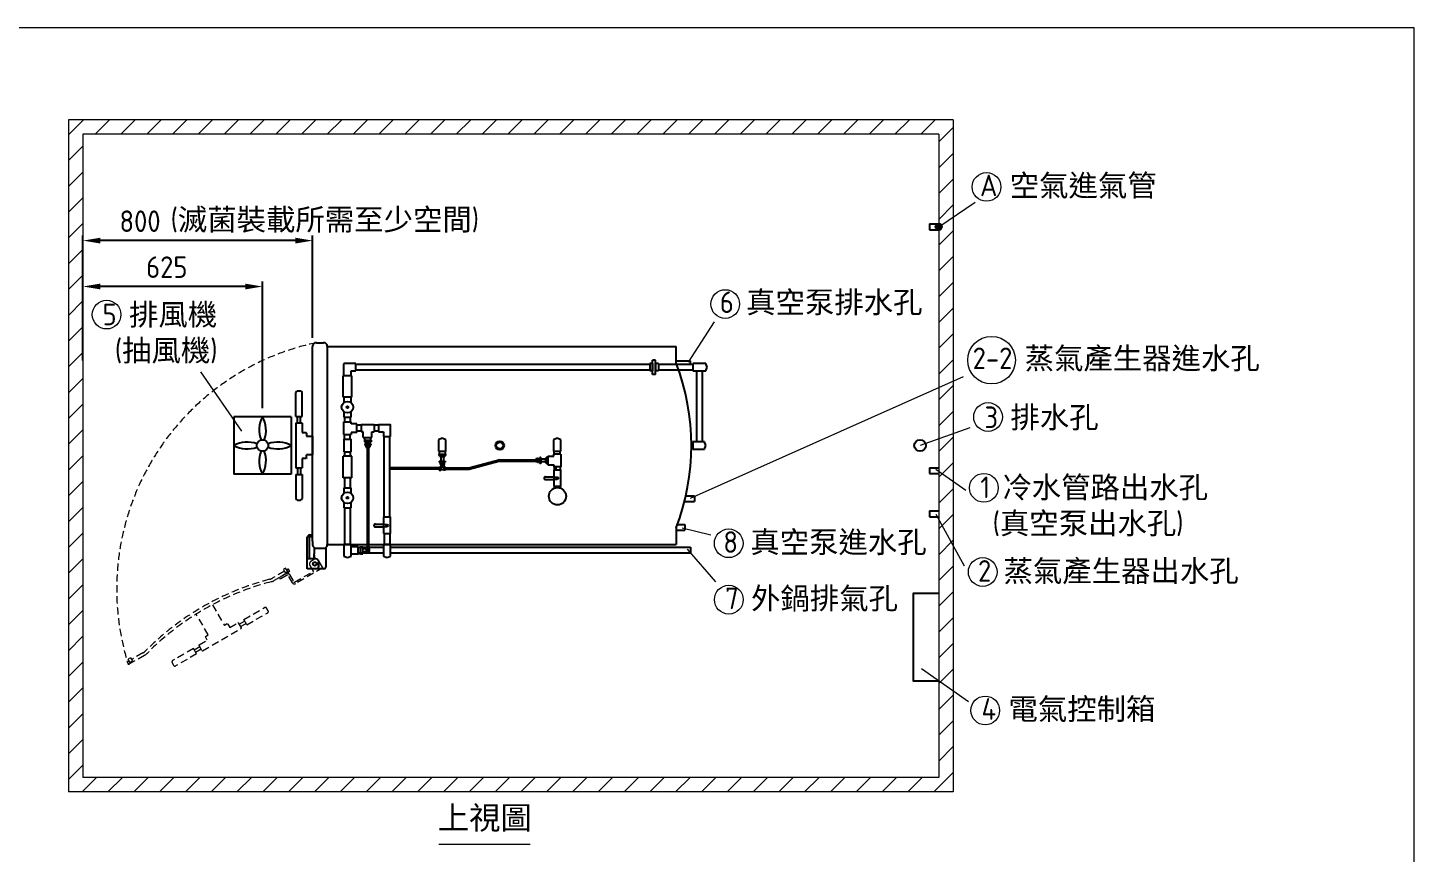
# Model space of a CAD drawing. Header units: millimetres. Extents: x -232689 to -212004, y -12246 to -4006.
# Drawn here: x -216830 to -212004, y -6880 to -4006 of the extents above; entities that cross this region are included whole.
import ezdxf

# ---------------------------------------------------------------- set-up
doc = ezdxf.new("R2010")
doc.units = ezdxf.units.MM
doc.linetypes.add('HIDDEN', pattern=[9.525, 6.35, -3.175])
doc.layers.get('0').update_dxf_attribs({"lineweight": 25})
for name, color, linetype, lineweight in [('D', 3, 'Continuous', 13), ('F', 7, 'Continuous', 15), ('H', 2, 'HIDDEN', 15), ('S', 4, 'Continuous', 15)]:
    doc.layers.add(name, color=color, linetype=linetype, lineweight=lineweight)
doc.styles.get("Standard").update_dxf_attribs({"font": 'KAIU.TTF'})
doc.styles.add('STU25', font='isocp2.shx')
doc.dimstyles.new('STU25', dxfattribs={"dimscale": 30, "dimtxt": 2.5, "dimasz": 2, "dimexe": 0.6, "dimexo": 1, "dimgap": 1, "dimtad": 1, "dimdsep": 46, "dimtxsty": 'STU25', "dimcen": 2, "dimazin": 2, "dimtfac": 1, "dimtmove": 0, "dimatfit": 3, "dimfxl": 0, "dimtolj": 1, "dimtzin": 0, "dimarcsym": 0})

# ---------------------------------------------------------------- blocks, each defined once
blk = doc.blocks.new('*D6')
at = {"layer": 'D', "color": 0, "lineweight": -2}
for p, q in [((-216637.2, -5135), (-216637.2, -4889)), ((-216072.2, -4907), (-216577.2, -4907)), ((-216012.2, -5330.5), (-216012.2, -4889))]:
    blk.add_line(p, q, dxfattribs=at)
at = {"layer": 'D', "color": 0}
for points in [[(-216577.2, -4897), (-216577.2, -4917), (-216637.2, -4907)], [(-216072.2, -4917), (-216072.2, -4897), (-216012.2, -4907)]]:
    blk.add_solid(points, dxfattribs=at)
at = {"layer": 'Defpoints', "color": 0}
for p in [(-216637.2, -4907), (-216637.2, -5165), (-216012.2, -5360.5)]:
    blk.add_point(p, dxfattribs=at)
at = {"layer": 'D', "color": 0, "insert": (-216345.6, -4839.5), "char_height": 75, "attachment_point": 5, "style": 'STU25'}
blk.add_mtext('\\A1;625', dxfattribs=at)
blk = doc.blocks.new('*D15')
at = {"layer": 'D', "color": 0, "lineweight": -2}
for p, q in [((-216637.2, -5165), (-216637.2, -4729.1)), ((-215897.9, -4747.1), (-216577.2, -4747.1)), ((-215837.9, -5085.5), (-215837.9, -4729.1))]:
    blk.add_line(p, q, dxfattribs=at)
at = {"layer": 'D', "color": 0}
for points in [[(-216577.2, -4737.1), (-216577.2, -4757.1), (-216637.2, -4747.1)], [(-215897.9, -4757.1), (-215897.9, -4737.1), (-215837.9, -4747.1)]]:
    blk.add_solid(points, dxfattribs=at)
at = {"layer": 'Defpoints', "color": 0}
for p in [(-216637.2, -4747.1), (-215837.9, -5115.5), (-216637.2, -5195)]:
    blk.add_point(p, dxfattribs=at)
at = {"layer": 'D', "color": 0, "insert": (-216438.7, -4679.6), "char_height": 75, "attachment_point": 5, "style": 'STU25'}
blk.add_mtext('\\A1;{\\Fisocp2.shx;800}', dxfattribs=at)

msp = doc.modelspace()

# ---------------------------------------------------------------- hatches: boundary and pattern name
msp.add_hatch(color=256).paths.add_polyline_path([(-213648.103, -4699.23, 1), (-213669.625, -4699.23, 1)])
at = {"layer": 'H', "ltscale": 5}
h = msp.add_hatch(dxfattribs=at)
h.set_pattern_fill('ANSI31', color=256, scale=20, style=0)
h.set_pattern_definition([(45, (14007.17, 102.935), (-44.90128, 44.90128), [])])
h.paths.add_polyline_path([(-213608.864, -6666.498), (-216687.188, -6666.498), (-216687.188, -4326.498), (-213608.864, -4326.498)])
h.paths.add_polyline_path([(-213658.864, -4376.498), (-213658.864, -6616.498), (-216637.188, -6616.498), (-216637.188, -4376.498)], flags=16)

# ---------------------------------------------------------------- linework, layer by layer
for p, q in [((-213691.239, -4689.23), (-213658.864, -4689.23)), ((-213691.239, -4689.23), (-213691.239, -4709.23)), ((-213691.239, -4709.23), (-213658.864, -4709.23)), ((-215824.934, -5102.498), (-215799.934, -5102.498)), ((-215837.934, -5127.998), (-215837.934, -5115.498)), ((-215837.934, -5792.998), (-215837.934, -5127.998)), ((-215786.934, -5115.498), (-215786.934, -5805.498)), ((-215786.934, -5115.498), (-214572.704, -5115.498)), ((-215786.934, -5115.498), (-215786.934, -5805.498)), ((-214654.658, -5212.998), (-214654.658, -5162.998)), ((-214644.658, -5162.998), (-214654.658, -5162.998)), ((-214644.658, -5212.998), (-214644.658, -5162.998)), ((-214572.704, -5174.208), (-214572.704, -5115.498)), ((-215729.438, -5217.564), (-215729.438, -5177.498)), ((-215687.323, -5175.498), (-215727.438, -5175.498)), ((-215704.438, -5217.564), (-215704.438, -5200.498)), ((-215704.438, -5200.498), (-215687.323, -5200.498)), ((-215687.323, -5177.998), (-215687.323, -5175.498)), ((-215687.323, -5200.498), (-215687.323, -5175.498)), ((-214664.658, -5177.998), (-215687.323, -5177.998)), ((-214664.658, -5197.998), (-215687.323, -5197.998)), ((-214654.658, -5175.498), (-214664.658, -5175.498)), ((-214664.658, -5175.498), (-214664.658, -5200.498)), ((-214654.658, -5200.498), (-214664.658, -5200.498)), ((-214654.658, -5175.498), (-214654.658, -5200.498)), ((-214644.658, -5175.498), (-214644.658, -5200.498)), ((-214634.658, -5175.498), (-214644.658, -5175.498)), ((-214634.658, -5200.498), (-214644.658, -5200.498)), ((-214634.658, -5175.498), (-214634.658, -5200.498)), ((-214515.133, -5177.998), (-214634.658, -5177.998)), ((-214515.133, -5197.998), (-214634.658, -5197.998)), ((-214572.704, -5165.498), (-214522.704, -5165.498)), ((-214522.704, -5177.998), (-214522.704, -5165.498)), ((-214515.133, -5175.498), (-214515.133, -5200.498)), ((-214469.634, -5175.498), (-214515.133, -5175.498)), ((-214515.133, -5200.498), (-214469.634, -5200.498)), ((-214501.103, -5447.998), (-214501.103, -5200.498)), ((-214481.103, -5447.998), (-214481.103, -5200.498)), ((-214464.634, -5187.998), (-214469.634, -5175.498)), ((-214469.634, -5200.498), (-214464.634, -5187.998)), ((-215701.938, -5217.564), (-215731.938, -5217.564)), ((-215731.938, -5292.564), (-215731.938, -5217.564)), ((-215701.938, -5292.564), (-215701.938, -5217.564)), ((-214644.658, -5212.998), (-214654.658, -5212.998)), ((-215895.898, -5359.313), (-215895.898, -5275.587)), ((-215890.898, -5270.587), (-215879.898, -5270.587)), ((-215874.898, -5359.313), (-215874.898, -5275.587)), ((-215701.938, -5292.564), (-215731.938, -5292.564)), ((-215729.438, -5292.564), (-215729.438, -5311.462)), ((-215704.438, -5311.462), (-215704.438, -5292.564)), ((-215729.438, -5342.687), (-215729.438, -5362.074)), ((-215704.438, -5362.074), (-215704.438, -5342.687)), ((-215912.188, -5360.498), (-216112.188, -5360.498)), ((-216112.188, -5360.498), (-216112.188, -5560.498)), ((-215912.188, -5360.498), (-215912.188, -5560.498)), ((-215895.398, -5381.748), (-215896.898, -5383.248)), ((-215896.898, -5383.248), (-215896.898, -5537.748)), ((-215895.898, -5359.313), (-215874.898, -5359.313)), ((-215895.398, -5381.748), (-215875.398, -5381.748)), ((-215890.148, -5381.748), (-215890.148, -5359.313)), ((-215880.648, -5381.748), (-215880.648, -5359.313)), ((-215875.398, -5381.748), (-215873.898, -5383.248)), ((-215873.898, -5383.248), (-215873.898, -5415.498)), ((-215729.438, -5362.074), (-215704.438, -5362.074)), ((-215729.438, -5377.609), (-215704.438, -5377.609)), ((-215729.438, -5422.609), (-215729.438, -5377.609)), ((-215726.938, -5362.074), (-215726.938, -5377.609)), ((-215706.938, -5362.074), (-215706.938, -5377.609)), ((-215704.438, -5385.109), (-215704.438, -5377.609)), ((-215684.438, -5385.109), (-215704.438, -5385.109)), ((-215684.438, -5415.109), (-215684.438, -5385.109)), ((-215669.049, -5390.109), (-215684.438, -5390.109)), ((-215669.049, -5387.609), (-215624.049, -5387.609)), ((-215669.049, -5387.609), (-215669.049, -5412.609)), ((-215624.049, -5387.609), (-215624.049, -5412.609)), ((-215608.66, -5390.109), (-215624.049, -5390.109)), ((-215608.66, -5387.609), (-215568.594, -5387.609)), ((-215608.66, -5387.609), (-215608.66, -5412.609)), ((-215608.66, -5390.109), (-215608.66, -5410.109)), ((-215566.594, -5429.724), (-215566.594, -5389.609)), ((-215873.898, -5415.498), (-215860.398, -5415.498)), ((-215858.898, -5416.998), (-215860.398, -5415.498)), ((-215858.898, -5416.998), (-215858.898, -5427.998)), ((-215858.898, -5427.998), (-215837.934, -5427.998)), ((-215837.934, -5427.998), (-215837.934, -5492.998)), ((-215729.438, -5422.609), (-215704.438, -5422.609)), ((-215729.438, -5437.998), (-215729.438, -5482.998)), ((-215729.438, -5437.998), (-215704.438, -5437.998)), ((-215726.938, -5437.998), (-215726.938, -5422.609)), ((-215706.938, -5437.998), (-215706.938, -5422.609)), ((-215704.438, -5415.109), (-215704.438, -5422.609)), ((-215684.438, -5415.109), (-215704.438, -5415.109)), ((-215704.438, -5482.998), (-215704.438, -5437.998)), ((-215669.049, -5410.109), (-215684.438, -5410.109)), ((-215661.549, -5412.609), (-215669.049, -5412.609)), ((-215661.549, -5432.609), (-215661.549, -5412.609)), ((-215661.549, -5432.609), (-215631.549, -5432.609)), ((-215657.549, -5442.213), (-215657.549, -5447.213)), ((-215657.549, -5442.213), (-215634.549, -5442.213)), ((-215657.549, -5447.213), (-215634.549, -5447.213)), ((-215656.549, -5432.609), (-215636.549, -5432.609)), ((-215656.549, -5442.213), (-215656.549, -5432.609)), ((-215654.549, -5447.213), (-215654.549, -5451.134)), ((-215654.549, -5451.134), (-215637.549, -5451.134)), ((-215650.549, -5451.134), (-215650.549, -5455.056)), ((-215641.549, -5451.134), (-215641.549, -5455.056)), ((-215637.549, -5447.213), (-215637.549, -5451.134)), ((-215635.549, -5442.213), (-215635.549, -5432.609)), ((-215634.549, -5442.213), (-215634.549, -5447.213)), ((-215631.549, -5432.609), (-215631.549, -5412.609)), ((-215631.549, -5412.609), (-215624.049, -5412.609)), ((-215608.66, -5410.109), (-215624.049, -5410.109)), ((-215608.66, -5412.609), (-215591.594, -5412.609)), ((-215591.594, -5412.609), (-215591.594, -5429.724)), ((-215591.594, -5429.724), (-215566.594, -5429.724)), ((-215589.094, -5709.181), (-215589.094, -5429.724)), ((-215569.094, -5429.724), (-215566.594, -5429.724)), ((-215569.094, -5709.181), (-215569.094, -5429.724)), ((-215386.938, -5435.498), (-215399.438, -5440.498)), ((-215399.438, -5440.498), (-215399.438, -5480.498)), ((-215374.438, -5440.498), (-215386.938, -5435.498)), ((-215374.438, -5480.498), (-215374.438, -5440.498)), ((-214986.938, -5435.498), (-214999.438, -5440.498)), ((-214999.438, -5440.498), (-214999.438, -5480.498)), ((-214974.438, -5440.498), (-214986.938, -5435.498)), ((-214974.438, -5480.498), (-214974.438, -5440.498)), ((-214514.558, -5447.998), (-214514.558, -5472.998)), ((-214474.558, -5447.998), (-214514.558, -5447.998)), ((-214514.558, -5470.498), (-214514.558, -5450.498)), ((-214469.558, -5460.498), (-214474.558, -5447.998)), ((-215837.934, -5492.998), (-215858.898, -5492.998)), ((-215858.898, -5503.998), (-215858.898, -5492.998)), ((-215731.938, -5572.998), (-215731.938, -5497.998)), ((-215701.938, -5497.998), (-215731.938, -5497.998)), ((-215729.438, -5482.998), (-215704.438, -5482.998)), ((-215726.938, -5482.998), (-215726.938, -5497.998)), ((-215706.938, -5482.998), (-215706.938, -5497.998)), ((-215701.938, -5572.998), (-215701.938, -5497.998)), ((-215656.162, -5455.056), (-215635.79, -5455.056)), ((-215656.162, -5455.056), (-215656.162, -5458.978)), ((-215656.162, -5458.978), (-215635.79, -5458.978)), ((-215653.162, -5462.9), (-215638.79, -5462.9)), ((-215653.162, -5462.9), (-215653.162, -5466.822)), ((-215653.162, -5466.822), (-215638.79, -5466.822)), ((-215650.549, -5458.978), (-215650.549, -5462.9)), ((-215647.976, -5466.822), (-215647.976, -5825.455)), ((-215643.976, -5466.822), (-215643.976, -5825.455)), ((-215641.549, -5458.978), (-215641.549, -5462.9)), ((-215638.79, -5462.9), (-215638.79, -5466.822)), ((-215635.79, -5455.056), (-215635.79, -5458.978)), ((-215399.438, -5480.498), (-215374.438, -5480.498)), ((-215398.438, -5490.101), (-215398.438, -5495.101)), ((-215398.438, -5490.101), (-215375.438, -5490.101)), ((-215398.438, -5495.101), (-215375.438, -5495.101)), ((-215396.938, -5490.101), (-215396.938, -5480.498)), ((-215396.938, -5480.498), (-215376.938, -5480.498)), ((-215395.438, -5495.101), (-215395.438, -5499.023)), ((-215395.438, -5499.023), (-215378.438, -5499.023)), ((-215391.438, -5499.023), (-215391.438, -5514.711)), ((-215382.438, -5499.023), (-215382.438, -5514.711)), ((-215378.438, -5495.101), (-215378.438, -5499.023)), ((-215375.938, -5490.101), (-215375.938, -5480.498)), ((-215375.438, -5490.101), (-215375.438, -5495.101)), ((-215023.938, -5501.101), (-215023.938, -5524.101)), ((-215018.938, -5501.101), (-215023.938, -5501.101)), ((-215018.938, -5497.601), (-215018.938, -5527.601)), ((-215018.938, -5497.601), (-214998.938, -5497.601)), ((-215018.938, -5501.101), (-215018.938, -5524.101)), ((-214999.438, -5480.498), (-214974.438, -5480.498)), ((-214973.938, -5490.101), (-214998.938, -5490.101)), ((-214998.938, -5497.601), (-214998.938, -5490.101)), ((-214996.938, -5480.498), (-214976.938, -5480.498)), ((-214996.938, -5490.101), (-214996.938, -5480.498)), ((-214975.938, -5490.101), (-214975.938, -5480.498)), ((-214973.938, -5490.101), (-214973.938, -5535.101)), ((-214514.558, -5472.998), (-214474.558, -5472.998)), ((-214474.558, -5472.998), (-214469.558, -5460.498)), ((-215895.398, -5539.248), (-215896.898, -5537.748)), ((-215875.398, -5539.248), (-215895.398, -5539.248)), ((-215890.148, -5539.248), (-215890.148, -5561.683)), ((-215880.648, -5539.248), (-215880.648, -5561.683)), ((-215875.398, -5539.248), (-215873.898, -5537.748)), ((-215860.398, -5505.498), (-215873.898, -5505.498)), ((-215873.898, -5505.498), (-215873.898, -5537.748)), ((-215858.898, -5503.998), (-215860.398, -5505.498)), ((-215397.96, -5538.693), (-215569.094, -5538.693)), ((-215397.96, -5542.693), (-215569.094, -5542.693)), ((-215397.96, -5545.879), (-215397.96, -5535.507)), ((-215397.96, -5535.507), (-215392.123, -5535.507)), ((-215397.96, -5545.879), (-215392.123, -5545.879)), ((-215397.05, -5514.711), (-215397.05, -5518.633)), ((-215397.05, -5514.711), (-215376.678, -5514.711)), ((-215397.05, -5518.633), (-215376.678, -5518.633)), ((-215394.05, -5522.554), (-215394.05, -5526.476)), ((-215394.05, -5522.554), (-215379.678, -5522.554)), ((-215394.05, -5526.476), (-215379.678, -5526.476)), ((-215392.123, -5545.879), (-215392.123, -5535.507)), ((-215392.123, -5537.693), (-215389.938, -5537.693)), ((-215392.123, -5537.774), (-215392.123, -5543.611)), ((-215392.123, -5543.693), (-215381.752, -5543.693)), ((-215392.05, -5526.476), (-215381.678, -5526.476)), ((-215392.05, -5526.476), (-215392.05, -5532.313)), ((-215392.05, -5532.313), (-215381.678, -5532.313)), ((-215391.438, -5518.633), (-215391.438, -5522.554)), ((-215389.938, -5537.693), (-215389.938, -5532.313)), ((-215383.938, -5537.693), (-215383.938, -5532.313)), ((-215383.938, -5537.693), (-215381.752, -5537.693)), ((-215382.438, -5518.633), (-215382.438, -5522.554)), ((-215375.915, -5535.507), (-215381.752, -5535.507)), ((-215381.752, -5545.879), (-215381.752, -5535.507)), ((-215381.752, -5537.774), (-215381.752, -5543.611)), ((-215375.915, -5545.879), (-215381.752, -5545.879)), ((-215381.678, -5526.476), (-215381.678, -5532.313)), ((-215379.678, -5522.554), (-215379.678, -5526.476)), ((-215376.678, -5514.711), (-215376.678, -5518.633)), ((-215375.915, -5545.879), (-215375.915, -5535.507)), ((-215375.915, -5538.693), (-215294.586, -5538.693)), ((-215375.915, -5542.693), (-215294.059, -5542.693)), ((-215293.809, -5538.591), (-215190.007, -5510.777)), ((-215293.283, -5542.591), (-215189.48, -5514.777)), ((-215189.23, -5510.674), (-215061.149, -5510.674)), ((-215188.704, -5514.674), (-215061.149, -5514.674)), ((-215055.313, -5507.489), (-215061.149, -5507.489)), ((-215061.149, -5507.489), (-215061.149, -5517.86)), ((-215055.313, -5517.86), (-215061.149, -5517.86)), ((-215055.313, -5505.489), (-215055.313, -5519.86)), ((-215051.391, -5505.489), (-215055.313, -5505.489)), ((-215055.313, -5507.489), (-215055.313, -5517.86)), ((-215051.391, -5519.86), (-215055.313, -5519.86)), ((-215051.391, -5505.489), (-215051.391, -5519.86)), ((-215047.469, -5508.101), (-215051.391, -5508.101)), ((-215047.469, -5517.101), (-215051.391, -5517.101)), ((-215047.469, -5502.489), (-215047.469, -5522.86)), ((-215043.547, -5502.489), (-215047.469, -5502.489)), ((-215043.547, -5522.86), (-215047.469, -5522.86)), ((-215043.547, -5502.489), (-215043.547, -5522.86)), ((-215027.859, -5508.101), (-215043.547, -5508.101)), ((-215027.859, -5517.101), (-215043.547, -5517.101)), ((-215027.859, -5504.101), (-215027.859, -5521.101)), ((-215023.938, -5504.101), (-215027.859, -5504.101)), ((-215023.938, -5521.101), (-215027.859, -5521.101)), ((-215018.938, -5524.101), (-215023.938, -5524.101)), ((-215018.938, -5502.601), (-215018.938, -5522.601)), ((-215018.938, -5527.601), (-214998.938, -5527.601)), ((-214998.938, -5527.601), (-214998.938, -5535.101)), ((-214973.938, -5535.101), (-214998.938, -5535.101)), ((-214998.938, -5544.705), (-214973.938, -5544.705)), ((-214998.938, -5544.705), (-214998.938, -5602.335)), ((-214996.438, -5544.705), (-214996.438, -5535.101)), ((-214991.938, -5538.693), (-214991.938, -5542.693)), ((-214975.438, -5544.705), (-214975.438, -5535.101)), ((-214973.938, -5602.335), (-214973.938, -5544.705)), ((-213691.239, -5538.497), (-213691.239, -5558.497)), ((-213691.239, -5538.497), (-213658.864, -5538.497)), ((-215912.188, -5560.498), (-216112.188, -5560.498)), ((-215895.898, -5561.683), (-215895.898, -5645.409)), ((-215895.898, -5561.683), (-215874.898, -5561.683)), ((-215874.898, -5561.683), (-215874.898, -5645.409)), ((-215701.938, -5572.998), (-215731.938, -5572.998)), ((-215726.938, -5572.998), (-215726.938, -5607.508)), ((-215706.938, -5572.998), (-215706.938, -5607.508)), ((-215026.987, -5569.377), (-214998.938, -5569.377)), ((-215026.987, -5579.348), (-214998.938, -5579.348)), ((-214998.938, -5569.377), (-214986.438, -5570.918)), ((-214998.938, -5579.348), (-214986.438, -5577.807)), ((-213691.239, -5558.497), (-213658.864, -5558.497)), ((-215729.438, -5607.508), (-215729.438, -5626.895)), ((-215729.438, -5607.508), (-215704.438, -5607.508)), ((-215704.438, -5626.895), (-215704.438, -5607.508)), ((-214998.938, -5602.335), (-214973.938, -5602.335)), ((-214996.438, -5609.124), (-214996.438, -5602.335)), ((-214975.438, -5609.124), (-214975.438, -5602.335)), ((-214538.991, -5635.498), (-214508.991, -5635.498)), ((-214508.991, -5635.498), (-214508.991, -5655.498)), ((-215890.898, -5650.409), (-215879.898, -5650.409)), ((-215729.438, -5658.12), (-215729.438, -5677.508)), ((-215729.438, -5677.508), (-215704.438, -5677.508)), ((-215726.938, -5677.508), (-215726.938, -5805.498)), ((-215706.938, -5677.508), (-215706.938, -5805.498)), ((-215704.438, -5677.508), (-215704.438, -5658.12)), ((-214543.76, -5655.498), (-214508.991, -5655.498)), ((-213691.239, -5688.497), (-213691.239, -5708.497)), ((-213691.239, -5688.497), (-213658.864, -5688.497)), ((-215619.643, -5733.853), (-215591.594, -5733.853)), ((-215591.594, -5709.181), (-215591.594, -5766.812)), ((-215591.594, -5709.181), (-215566.594, -5709.181)), ((-215591.594, -5733.853), (-215579.094, -5735.394)), ((-215591.594, -5743.824), (-215579.094, -5742.283)), ((-215566.594, -5766.812), (-215566.594, -5709.181)), ((-214568.46, -5735.498), (-214542.704, -5735.498)), ((-214542.704, -5735.498), (-214542.704, -5755.498)), ((-213691.239, -5708.497), (-213658.864, -5708.497)), ((-215856.434, -5890.091), (-215856.434, -5780.091)), ((-215850.434, -5780.091), (-215850.434, -5855.091)), ((-215848.434, -5772.091), (-215837.934, -5772.091)), ((-215837.934, -5778.091), (-215848.434, -5778.091)), ((-215619.643, -5743.824), (-215591.594, -5743.824)), ((-215591.594, -5766.812), (-215566.594, -5766.812)), ((-215589.094, -5766.812), (-215589.094, -5805.498)), ((-215569.094, -5766.812), (-215569.094, -5805.498)), ((-214572.704, -5746.788), (-214572.704, -5805.498)), ((-214572.704, -5755.498), (-214542.704, -5755.498)), ((-215837.934, -5792.998), (-215837.934, -5805.498)), ((-215832.434, -5818.498), (-215792.434, -5818.498)), ((-215832.434, -5818.498), (-215832.434, -5837.091)), ((-215832.434, -5852.761), (-215832.434, -5837.091)), ((-215824.934, -5818.498), (-215799.934, -5818.498)), ((-215792.434, -5818.498), (-215792.434, -5884.091)), ((-215786.934, -5805.498), (-214572.704, -5805.498)), ((-215704.438, -5805.455), (-215729.438, -5805.455)), ((-215729.438, -5805.455), (-215729.438, -5845.455)), ((-215704.438, -5845.455), (-215704.438, -5805.455)), ((-215680.056, -5812.955), (-215704.438, -5812.955)), ((-215704.438, -5837.955), (-215680.056, -5837.955)), ((-215680.056, -5837.955), (-215680.056, -5812.955)), ((-215680.056, -5813.955), (-215671.509, -5813.955)), ((-215680.056, -5813.955), (-215591.594, -5813.955)), ((-215680.056, -5833.955), (-215591.594, -5833.955)), ((-215680.056, -5836.955), (-215671.509, -5836.955)), ((-215671.509, -5837.955), (-215671.509, -5812.955)), ((-215671.509, -5812.955), (-215663.112, -5812.955)), ((-215671.509, -5837.955), (-215663.112, -5837.955)), ((-215663.112, -5837.955), (-215663.112, -5812.955)), ((-215648.929, -5820.221), (-215663.112, -5820.221)), ((-215648.929, -5830.688), (-215663.112, -5830.688)), ((-215591.594, -5805.455), (-215591.594, -5845.455)), ((-215566.594, -5805.455), (-215591.594, -5805.455)), ((-215566.594, -5845.455), (-215566.594, -5805.455)), ((-215566.594, -5813.955), (-214522.704, -5813.955)), ((-215566.594, -5833.955), (-214522.704, -5833.955)), ((-214522.704, -5813.955), (-214522.704, -5833.955)), ((-215826.434, -5855.091), (-215856.434, -5855.091)), ((-215832.434, -5842.091), (-215832.434, -5852.329)), ((-215816.434, -5880.091), (-215816.434, -5865.091)), ((-215792.434, -5842.091), (-215792.434, -5884.091)), ((-215729.438, -5845.455), (-215716.938, -5850.455)), ((-215716.938, -5850.455), (-215704.438, -5845.455)), ((-215591.594, -5845.455), (-215579.094, -5850.455)), ((-215579.094, -5850.455), (-215566.594, -5845.455)), ((-215798.434, -5890.091), (-215856.434, -5890.091))]:
    msp.add_line(p, q)
for points in [[(-215647.976, -5819.671), (-215651.984, -5821.985), (-215651.984, -5828.924), (-215645.976, -5832.393), (-215639.967, -5828.924), (-215639.967, -5821.985), (-215643.976, -5819.671)], [(-213658.864, -5975.455), (-213748.462, -5975.455), (-213748.462, -6280.143), (-213658.864, -6280.143)]]:
    msp.add_lwpolyline(points)
for centre, radius in [((-213658.864, -4699.23), 10.761), ((-215716.938, -5327.074), 20), ((-215716.938, -5327.074), 3), ((-216012.188, -5460.498), 20), ((-216012.188, -5460.498), 20), ((-216012.188, -5460.498), 20), ((-216012.188, -5460.498), 20), ((-215186.938, -5460.498), 15), ((-215186.938, -5460.498), 11.88), ((-213723.864, -5460.498), 20), ((-214986.438, -5574.362), 3.445), ((-215716.938, -5642.508), 20), ((-215716.938, -5642.508), 3), ((-214985.938, -5637.227), 30), ((-215579.094, -5738.839), 3.445), ((-215830.434, -5872.591), 6.45), ((-215830.434, -5872.591), 6.45)]:
    msp.add_circle(centre, radius)
for centre, radius, start, end in [((-215824.934, -5115.498), 13, 90, 180), ((-215799.934, -5115.498), 13, 0, 90), ((-215727.438, -5177.498), 2, 90, 180), ((-215317.229, -5460.498), 797.671, 338.966919, 21.033081), ((-215890.898, -5275.587), 5, 90, 180), ((-215879.898, -5275.587), 5, 0, 90), ((-215931.163, -5406.373), 93.11, 150.481802, 201.977032), ((-216093.212, -5406.373), 93.11, 338.022968, 29.518198), ((-215568.594, -5389.609), 2, 0, 90), ((-216066.312, -5541.522), 93.11, 68.022968, 119.518198), ((-215958.063, -5541.522), 93.11, 60.481802, 111.977032), ((-216066.312, -5379.473), 93.11, 240.481802, 291.977032), ((-215931.163, -5514.622), 93.11, 158.022968, 209.518198), ((-216093.212, -5514.622), 93.11, 330.481802, 21.977032), ((-215958.063, -5379.473), 93.11, 248.022968, 299.518198), ((-215294.586, -5535.693), 3, 270, 285), ((-215294.059, -5539.693), 3, 270, 285), ((-215189.23, -5513.674), 3, 90, 105), ((-215188.704, -5517.674), 3, 90, 105), ((-215027.366, -5574.362), 5, 85.647201, 274.352799), ((-215890.898, -5645.409), 5, 180, 270), ((-215879.898, -5645.409), 5, 270, 0), ((-215620.023, -5738.839), 5, 85.647201, 274.352799), ((-215848.434, -5780.091), 8, 90, 180), ((-215848.434, -5780.091), 2, 90, 180), ((-215824.934, -5805.498), 13, 180, 270), ((-215799.934, -5805.498), 13, 270, 0), ((-215645.976, -5825.455), 2, 180, 0), ((-215835.434, -5852.761), 3, 309.034435, 0), ((-215826.434, -5865.091), 10, 0, 90), ((-215826.434, -5880.091), 10, 270, 0), ((-215798.434, -5884.091), 6, 270, 0)]:
    msp.add_arc(centre, radius, start, end)
at = {"layer": 'D'}
for p, q in [((-213658.864, -4699.23), (-213532.578, -4613.271)), ((-214529.752, -5170.668), (-214439.017, -5029.541)), ((-216227.916, -5203.472), (-216085.616, -5410.747)), ((-214522.714, -5643.383), (-213573.063, -5220.25)), ((-213550.316, -5398.821), (-213723.864, -5460.498)), ((-213669.601, -5543.255), (-213564.684, -5616.021)), ((-213669.601, -5699.344), (-213569.842, -5879.396)), ((-214551.557, -5746.782), (-214452.235, -5771.638)), ((-214534.511, -5821.887), (-214435.752, -5934.724)), ((-213555.337, -6352.624), (-213719.403, -6238.537)), ((-215399.146, -6848.833), (-215080.44, -6848.833))]:
    msp.add_line(p, q, dxfattribs=at)
for centre, radius in [((-213492.485, -4560.234), 50), ((-214401.959, -4968.034), 50), ((-216555.063, -5004.788), 50), ((-213475.125, -5163.389), 82.93), ((-213487.331, -5361.231), 50), ((-213501.758, -5607.886), 50), ((-214389.859, -5800.991), 50), ((-213505.915, -5900.944), 50), ((-214389.565, -5997.149), 50), ((-213497.07, -6383.021), 50)]:
    msp.add_circle(centre, radius, dxfattribs=at)
at = {"layer": 'F', "color": 6}
msp.add_lwpolyline([(-223723.919, -4005.993), (-223723.919, -12245.993), (-212003.919, -12245.993), (-212003.919, -4005.993)], close=True, dxfattribs=at)
msp.add_lwpolyline([(-223723.919, -4005.993), (-223723.919, -12245.993), (-212003.919, -12245.993), (-212003.919, -4005.993)], close=True, dxfattribs=at)
at = {"layer": 'H', "ltscale": 4}
for p, q in [((-215802.279, -5886.358), (-215897.541, -5941.358)), ((-215847.59, -5877.877), (-215832.59, -5903.858)), ((-215830.939, -5856.717), (-215843.929, -5864.217)), ((-215802.279, -5886.358), (-215817.279, -5860.377)), ((-215936.265, -5898.474), (-215976.449, -5921.675)), ((-215920.006, -5900.634), (-215971.449, -5930.335)), ((-215929.202, -5906.521), (-215953.45, -5920.521)), ((-215953.45, -5920.521), (-215950.45, -5925.717)), ((-215926.202, -5911.717), (-215950.45, -5925.717)), ((-215931.97, -5887.912), (-215939.765, -5892.412)), ((-215939.765, -5892.412), (-215934.131, -5904.17)), ((-215936.265, -5898.474), (-215934.131, -5904.17)), ((-215924.604, -5898.67), (-215934.131, -5904.17)), ((-215924.604, -5898.67), (-215931.97, -5887.912)), ((-215923.274, -5890.974), (-215928.47, -5893.974)), ((-215928.47, -5893.974), (-215924.604, -5898.67)), ((-215908.47, -5938.43), (-215923.47, -5912.449)), ((-215918.908, -5896.536), (-215921.908, -5891.34)), ((-215918.273, -5909.449), (-215903.273, -5935.43)), ((-215900.541, -5936.162), (-215835.59, -5898.662)), ((-216186.642, -6014.807), (-216144.94, -6087.038)), ((-216077.457, -6066.552), (-216004.948, -6024.689)), ((-215992.618, -6036.045), (-215998.118, -6026.519)), ((-216201.231, -6119.538), (-216242.934, -6047.307)), ((-216126.614, -6093.778), (-216098.685, -6077.653)), ((-216096.636, -6078.202), (-216098.685, -6077.653)), ((-216096.636, -6078.202), (-216086.636, -6095.523)), ((-216094.011, -6082.749), (-216074.582, -6071.532)), ((-216089.261, -6090.976), (-216069.832, -6079.759)), ((-216066.957, -6084.738), (-216077.457, -6066.552)), ((-216066.957, -6084.738), (-215994.448, -6042.875)), ((-216220.986, -6174.822), (-216087.185, -6097.572)), ((-216210.758, -6125.038), (-216211.307, -6127.087)), ((-216204.557, -6138.778), (-216211.307, -6127.087)), ((-216210.758, -6125.038), (-216201.231, -6119.538)), ((-216135.413, -6081.538), (-216144.94, -6087.038)), ((-216135.413, -6081.538), (-216133.364, -6082.087)), ((-216133.364, -6082.087), (-216126.614, -6093.778)), ((-216086.636, -6095.523), (-216087.185, -6097.572)), ((-216252.714, -6167.737), (-216325.223, -6209.6)), ((-216242.214, -6185.923), (-216252.714, -6167.737)), ((-216230.41, -6161.499), (-216249.839, -6172.716)), ((-216225.66, -6169.726), (-216245.089, -6180.943)), ((-216233.035, -6156.952), (-216232.486, -6154.903)), ((-216223.035, -6174.273), (-216233.035, -6156.952)), ((-216232.486, -6154.903), (-216204.557, -6138.778)), ((-216223.035, -6174.273), (-216220.986, -6174.822)), ((-216479.227, -6220.036), (-216482.227, -6214.84)), ((-216476.664, -6210.474), (-216481.861, -6213.474)), ((-216472.37, -6199.912), (-216480.164, -6204.412)), ((-216474.53, -6216.17), (-216480.164, -6204.412)), ((-216476.664, -6210.474), (-216474.53, -6216.17)), ((-216423.686, -6191.434), (-216475.128, -6221.134)), ((-216474.53, -6216.17), (-216465.004, -6210.67)), ((-216472.37, -6199.912), (-216465.004, -6210.67)), ((-216428.686, -6182.773), (-216468.87, -6205.974)), ((-216468.87, -6205.974), (-216465.004, -6210.67)), ((-216321.553, -6225.956), (-216327.053, -6216.43)), ((-216242.214, -6185.923), (-216314.723, -6227.786))]:
    msp.add_line(p, q, dxfattribs=at)
for centre, radius, start, end in [((-215642.932, -5960.415), 877.01, 101.977361, 197.46728), ((-215838.929, -5872.877), 10, 120, 210), ((-215825.939, -5865.377), 10, 30, 120), ((-215746.87, -6841.515), 946.395, 104.730164, 135.269836), ((-215741.87, -6850.175), 946.395, 104.730164, 135.269836), ((-215998.949, -5882.703), 45, 284.730164, 300), ((-215993.949, -5891.364), 45, 284.730164, 300), ((-215925.202, -5913.449), 8, 30, 120), ((-215925.202, -5913.449), 2, 30, 120), ((-215922.774, -5891.84), 1, 30, 120), ((-215921.506, -5898.036), 3, 300, 30), ((-215901.541, -5934.43), 2, 210, 300), ((-215901.541, -5934.43), 8, 210, 300), ((-216002.448, -6029.019), 5, 30, 120), ((-215996.948, -6038.545), 5, 300, 30), ((-216451.186, -6143.802), 45, 300, 315.269836), ((-216481.361, -6214.34), 1, 120, 210), ((-216476.628, -6218.536), 3, 210, 300), ((-216446.186, -6152.463), 45, 300, 315.269836), ((-216322.723, -6213.93), 5, 120, 210), ((-216317.223, -6223.456), 5, 210, 300)]:
    msp.add_arc(centre, radius, start, end, dxfattribs=at)
at = {"layer": 'S'}
for p, q in [((-213608.864, -4326.498), (-216687.188, -4326.498)), ((-216687.188, -4326.498), (-216687.188, -6666.498)), ((-213608.864, -4326.498), (-213608.864, -6666.498)), ((-213658.864, -4376.498), (-216637.188, -4376.498)), ((-216637.188, -4376.498), (-216637.188, -6616.498)), ((-213658.864, -4376.498), (-213658.864, -6616.498)), ((-213658.864, -6616.498), (-216637.188, -6616.498)), ((-213608.864, -6666.498), (-216687.188, -6666.498))]:
    msp.add_line(p, q, dxfattribs=at)

# ---------------------------------------------------------------- texts
at = {"layer": 'D', "char_height": 75, "attachment_point": 1}
for s, insert in [('{\\Fisocp2.shx;\\C3;A \\f標楷體|b0|i0|c136|p65;空氣進氣管}', (-213515.296, -4517.591)), ('{\\Fisocp2.shx;\\C3;(\\f標楷體|b0|i0|c136|p65;滅菌裝載所需至少空間\\Fisocp2.shx;)}', (-216332.204, -4636.082)), ('{\\Fisocp2.shx;\\C3;6 \\f標楷體|b0|i0|c136|p65;真空泵排水孔}', (-214420.943, -4924.11)), ('{\\Fisocp2.shx;\\C3;5 \\f標楷體|b0|i0|c136|p65;排風機\\P\\Fisocp2.shx; (\\f標楷體|b0|i0|c136|p65;抽風機\\Fisocp2.shx;)}', (-216569.076, -4966.838)), ('{\\Fisocp3.shx;\\C3;2\\Fisocp2.shx;-2\\Fisocp3.shx; \\f標楷體|b0|i0|c136|p65;蒸氣產生器進水孔}', (-213540.682, -5119.319)), ('{\\Fisocp2.shx;\\C3;3 \\f標楷體|b0|i0|c136|p65;排水孔}', (-213499.782, -5324.838)), ('{\\Fisocp2.shx;\\C3;1 \\f標楷體|b0|i0|c136|p65;冷水管路出水孔\\P\\Fisocp2.shx; (\\f標楷體|b0|i0|c136|p65;真空泵出水孔\\Fisocp2.shx;)}', (-213514.209, -5568.655)), ('{\\Fisocp2.shx;\\C3;8 \\f標楷體|b0|i0|c136|p65;真空泵進水孔}', (-214408.502, -5759.08)), ('{\\Fisocp2.shx;\\C3;2 \\f標楷體|b0|i0|c136|p65;蒸氣產生器出水孔}', (-213522.297, -5859.562)), ('{\\Fisocp2.shx;\\C3;7 \\f標楷體|b0|i0|c136|p65;外鍋排氣孔}', (-214402.2, -5955.157)), ('{\\Fisocp2.shx;\\C3;4 \\f標楷體|b0|i0|c136|p65;電氣控制箱}', (-213509.896, -6340.378))]:
    msp.add_mtext(s, dxfattribs=dict(at, insert=insert))
at = {"layer": 'D', "color": 11, "insert": (-215402.321, -6716.45), "char_height": 80, "attachment_point": 1}
msp.add_mtext('上視圖', dxfattribs=at)

# ---------------------------------------------------------------- dimensions: what is measured, and where the dimension line sits
at = {"layer": 'D'}
dim = msp.add_linear_dim(base=(-216637.188, -4747.109), p1=(-215837.934, -5115.498), p2=(-216637.188, -5194.998), text='{\\Fisocp2.shx;800}', dimstyle='STU25', dxfattribs=at)
dim.commit()
dim.dimension.update_dxf_attribs({"geometry": '*D15', "text_midpoint": (-216438.712, -4747.109), "dimtype": 160})
dim = msp.add_linear_dim(base=(-216637.188, -4907.025), p1=(-216012.188, -5360.498), p2=(-216637.188, -5164.998), dimstyle='STU25', dxfattribs=at)
dim.commit()
dim.dimension.update_dxf_attribs({"geometry": '*D6', "text_midpoint": (-216345.627, -4907.025), "dimtype": 160})

doc.saveas('drawing.dxf')
